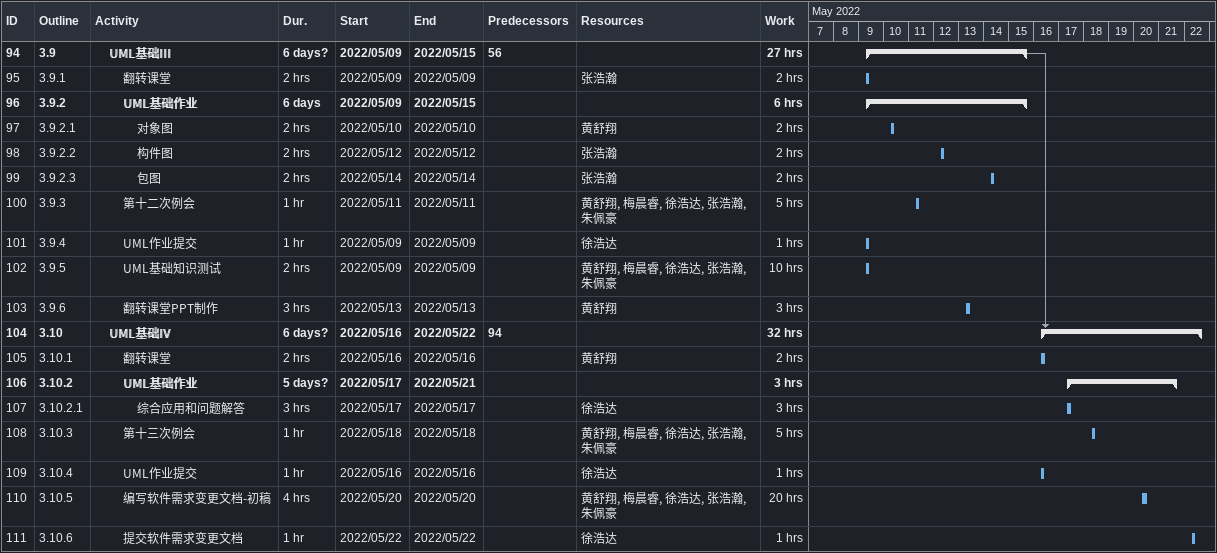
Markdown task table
| ID | WBS | Task | Duration | Start | Finish | Predecessors | Resources | Work (h) |
|---|---|---|---|---|---|---|---|---|
| 94 | 3.9 | **UML基础III** | 6d? | 2022-05-09 | 2022-05-15 | 56 |  | 27 |
| 95 | 3.9.1 | 翻转课堂 | 2h | 2022-05-09 | 2022-05-09 |  | 张浩瀚 | 2 |
| 96 | 3.9.2 | **UML基础作业** | 6d | 2022-05-09 | 2022-05-15 |  |  | 6 |
| 97 | 3.9.2.1 | 对象图 | 2h | 2022-05-10 | 2022-05-10 |  | 黄舒翔 | 2 |
| 98 | 3.9.2.2 | 构件图 | 2h | 2022-05-12 | 2022-05-12 |  | 张浩瀚 | 2 |
| 99 | 3.9.2.3 | 包图 | 2h | 2022-05-14 | 2022-05-14 |  | 张浩瀚 | 2 |
| 100 | 3.9.3 | 第十二次例会 | 1h | 2022-05-11 | 2022-05-11 |  | 黄舒翔, 梅晨睿, 徐浩达, 张浩瀚, 朱佩豪 | 5 |
| 101 | 3.9.4 | UML作业提交 | 1h | 2022-05-09 | 2022-05-09 |  | 徐浩达 | 1 |
| 102 | 3.9.5 | UML基础知识测试 | 2h | 2022-05-09 | 2022-05-09 |  | 黄舒翔, 梅晨睿, 徐浩达, 张浩瀚, 朱佩豪 | 10 |
| 103 | 3.9.6 | 翻转课堂PPT制作 | 3h | 2022-05-13 | 2022-05-13 |  | 黄舒翔 | 3 |
| 104 | 3.10 | **UML基础IV** | 6d? | 2022-05-16 | 2022-05-22 | 94 |  | 32 |
| 105 | 3.10.1 | 翻转课堂 | 2h | 2022-05-16 | 2022-05-16 |  | 黄舒翔 | 2 |
| 106 | 3.10.2 | **UML基础作业** | 5d? | 2022-05-17 | 2022-05-21 |  |  | 3 |
| 107 | 3.10.2.1 | 综合应用和问题解答 | 3h | 2022-05-17 | 2022-05-17 |  | 徐浩达 | 3 |
| 108 | 3.10.3 | 第十三次例会 | 1h | 2022-05-18 | 2022-05-18 |  | 黄舒翔, 梅晨睿, 徐浩达, 张浩瀚, 朱佩豪 | 5 |
| 109 | 3.10.4 | UML作业提交 | 1h | 2022-05-16 | 2022-05-16 |  | 徐浩达 | 1 |
| 110 | 3.10.5 | 编写软件需求变更文档-初稿 | 4h | 2022-05-20 | 2022-05-20 |  | 黄舒翔, 梅晨睿, 徐浩达, 张浩瀚, 朱佩豪 | 20 |
| 111 | 3.10.6 | 提交软件需求变更文档 | 1h | 2022-05-22 | 2022-05-22 |  | 徐浩达 | 1 |
